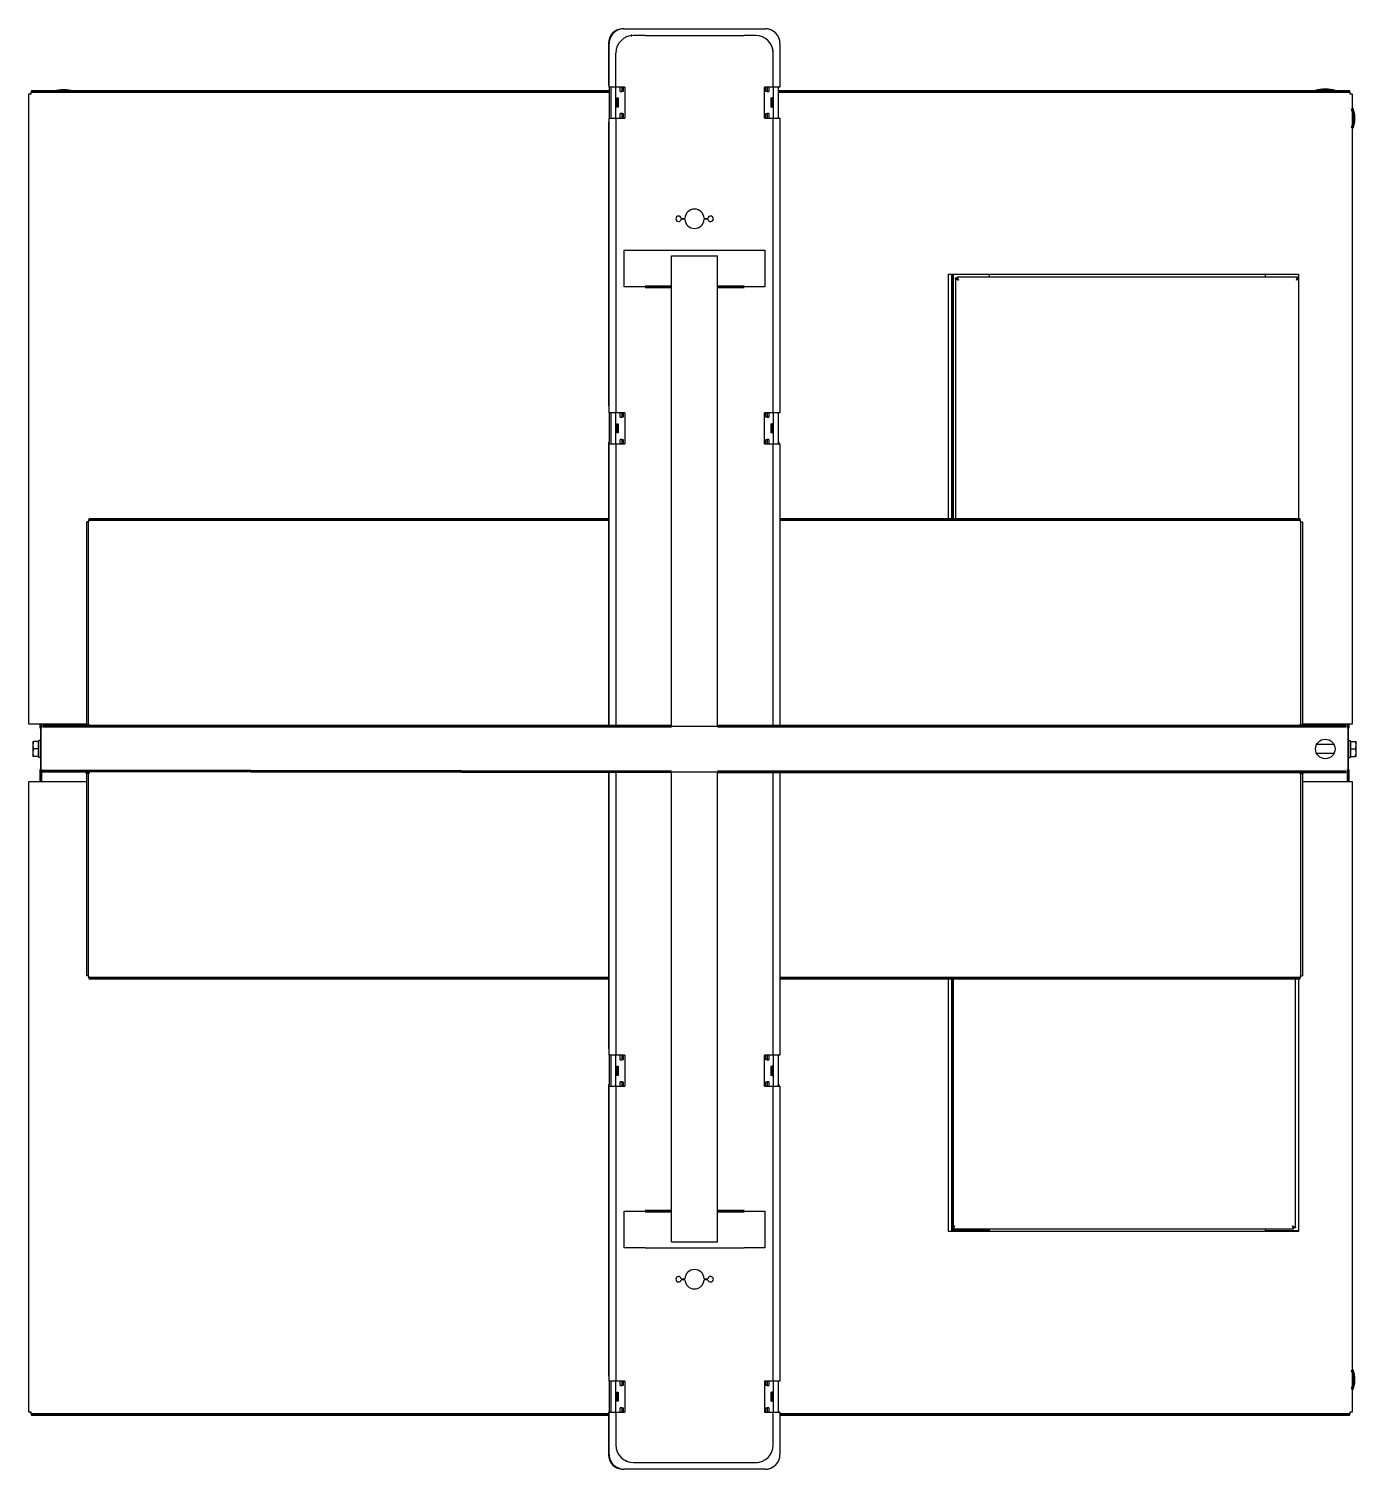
# Model space of a CAD drawing. Header units: millimetres. Extents: x -525 to 1904, y -2323 to 1284.
# Drawn here: x -525 to 633, y -2323 to -1067 of the extents above; entities that cross this region are included whole.
import ezdxf

# ---------------------------------------------------------------- set-up
doc = ezdxf.new("R2010")
doc.units = ezdxf.units.MM
doc.linetypes.add('K5LT_BASIC', pattern=[0])

# ---------------------------------------------------------------- blocks, each defined once
blk = doc.blocks.new('Стол агропак+++')
for p, q in [((-58.2, 1207.6), (-58.9, 1207.6)), ((-58.2, 1207.6), (65.3, 1207.6)), ((-71.6, 1194.9), (-71.6, 1158.1)), ((-70.9, 1156.8), (-70.9, 1194.9)), ((-39.6, 1201.8), (-49.8, 1201.8)), ((-39.6, 1201.8), (46.7, 1201.8)), ((56.9, 1201.8), (46.7, 1201.8)), ((78, 1194.9), (78, 1156.8)), ((-65, 1156.8), (-65, 1186.5)), ((72.1, 1156.8), (72.1, 1186.5)), ((-71.6, 1158.1), (-70.9, 1158.1)), ((-70.9, 1156.8), (-70.5, 1156.8)), ((-70.8, 1156.8), (-70.8, 1129.8)), ((-65.4, 1156.8), (-70.5, 1156.8)), ((-69.3, 1129.8), (-69.3, 1156.8)), ((-65, 1156.8), (-65.4, 1156.8)), ((-65, 1129.8), (-65, 1156.8)), ((-57.4, 1156.8), (-65, 1156.8)), ((-61.2, 1153), (-61.2, 1156.8)), ((-59.7, 1153), (-59.7, 1156.8)), ((-58.7, 1156.8), (-58.7, 1153)), ((-57.4, 1156.8), (-57.4, 1129.8)), ((64.5, 1129.8), (64.5, 1156.8)), ((72.1, 1156.8), (64.5, 1156.8)), ((65.8, 1153), (65.8, 1156.8)), ((66.8, 1156.8), (66.8, 1153)), ((68.3, 1156.8), (68.3, 1153)), ((72.5, 1156.8), (72.1, 1156.8)), ((72.1, 1156.8), (72.1, 1129.8)), ((77.6, 1156.8), (72.5, 1156.8)), ((76.4, 1156.8), (76.4, 1129.8)), ((78, 1156.8), (77.6, 1156.8)), ((-577, 1151), (-575, 1151)), ((-577, 601), (-577, 1151)), ((-575, 1151), (-575, 1153)), ((-64.3, 1139.4), (-64.3, 1147.3)), ((-64.1, 1147.3), (-64.3, 1147.3)), ((-64.1, 1139.4), (-64.1, 1147.3)), ((-64.1, 1147.3), (-63.3, 1147.3)), ((-64.1, 1147.3), (-64.1, 1147.3)), ((-63.3, 1139.4), (-63.3, 1147.3)), ((-63.3, 1147.3), (-63, 1147.3)), ((-63, 1147.3), (-63, 1139.4)), ((-61.2, 1153), (-59.7, 1153)), ((-58.7, 1153), (-59.7, 1153)), ((66.8, 1153), (65.8, 1153)), ((66.8, 1153), (68.3, 1153)), ((70.1, 1147.3), (70.3, 1147.3)), ((70.1, 1147.3), (70.1, 1139.4)), ((70.3, 1147.3), (70.3, 1139.4)), ((70.3, 1147.3), (71.2, 1147.3)), ((71.4, 1147.3), (71.2, 1147.3)), ((71.2, 1147.3), (71.2, 1147.3)), ((71.2, 1147.3), (71.2, 1139.4)), ((71.4, 1147.3), (71.4, 1139.4)), ((575, 1153), (575, 1151)), ((575, 1151), (577, 1151)), ((577, 1151), (577, 601)), ((-64.3, 1139.4), (-64.1, 1139.4)), ((-63.3, 1139.4), (-64.1, 1139.4)), ((-64.1, 1139.4), (-64.1, 1139.4)), ((-63, 1139.4), (-63.3, 1139.4)), ((-59.7, 1133.6), (-61.2, 1133.6)), ((-61.2, 1129.8), (-61.2, 1133.6)), ((-59.7, 1133.6), (-58.7, 1133.6)), ((-59.7, 1129.8), (-59.7, 1133.6)), ((-58.7, 1133.6), (-58.7, 1129.8)), ((65.8, 1129.8), (65.8, 1133.6)), ((65.8, 1133.6), (66.8, 1133.6)), ((68.3, 1133.6), (66.8, 1133.6)), ((66.8, 1133.6), (66.8, 1129.8)), ((68.3, 1133.6), (68.3, 1129.8)), ((70.3, 1139.4), (70.1, 1139.4)), ((71.2, 1139.4), (70.3, 1139.4)), ((71.2, 1139.4), (71.2, 1139.4)), ((71.2, 1139.4), (71.4, 1139.4)), ((-71.6, 1126.3), (-71.6, 878.7)), ((-70.9, 1126.3), (-71.6, 1126.3)), ((-70.9, 1129.8), (-70.5, 1129.8)), ((-70.9, 872.7), (-70.9, 1129.8)), ((-70.5, 1129.8), (-65.4, 1129.8)), ((-65.4, 1129.8), (-65, 1129.8)), ((-65, 1129.8), (-65, 872.7)), ((-65, 1129.8), (-57.4, 1129.8)), ((64.5, 1129.8), (72.1, 1129.8)), ((72.1, 1129.8), (72.5, 1129.8)), ((72.1, 872.7), (72.1, 1129.8)), ((72.5, 1129.8), (77.6, 1129.8)), ((78, 1129.8), (77.6, 1129.8)), ((78, 1129.8), (78, 872.7)), ((-8.1, 1042.3), (-4.9, 1042.3)), ((-4.9, 1041.5), (-8.1, 1041.5)), ((12, 1042.3), (15.1, 1042.3)), ((15.1, 1041.5), (12, 1041.5)), ((-57.8, 982.7), (-57.8, 1014.5)), ((-57.8, 1014.5), (-39.6, 1014.5)), ((-39.6, 1014.5), (46.7, 1014.5)), ((-16.5, 599.5), (-16.5, 1009.5)), ((-16.5, 1009.5), (-14.5, 1009.5)), ((-14.5, 1009.5), (21.5, 1009.5)), ((21.5, 1009.5), (23.5, 1009.5)), ((23.5, 599.5), (23.5, 1009.5)), ((46.7, 1014.5), (64.9, 1014.5)), ((64.9, 1014.5), (64.9, 982.7)), ((225, 993.5), (530, 993.5)), ((225, 779.5), (225, 993.5)), ((260.5, 993.5), (260.5, 991)), ((501.5, 991), (501.5, 993.5)), ((530, 993.5), (530, 779.5)), ((-39.6, 982.7), (-57.8, 982.7)), ((64.9, 982.7), (46.7, 982.7)), ((231, 990.3), (232.5, 990.3)), ((231, 989.5), (231, 990.3)), ((233.5, 988.5), (231, 989.5)), ((231, 989.5), (231, 779.5)), ((231, 989.5), (232.5, 989.5)), ((232.5, 989.5), (232.5, 990.3)), ((233.5, 988.5), (232.5, 989.5)), ((232.6, 991), (233.6, 988.5)), ((232.6, 991), (232.6, 989.5)), ((529.4, 991), (232.6, 991)), ((232.6, 989.5), (233.6, 988.5)), ((233.5, 988.5), (233.5, 988.5)), ((528.4, 988.5), (529.4, 991)), ((528.4, 988.5), (529.4, 989.5)), ((528.4, 988.5), (528.5, 988.5)), ((529.5, 989.5), (528.5, 988.5)), ((530, 989.1), (528.5, 988.5)), ((529.4, 991), (529.4, 989.5)), ((530, 990.3), (529.5, 990.3)), ((529.5, 990.3), (529.5, 989.5)), ((530, 989.5), (529.5, 989.5)), ((-71.6, 878.7), (-70.9, 878.7)), ((-70.9, 872.7), (-70.5, 872.7)), ((-70.8, 872.7), (-70.8, 846.9)), ((-65.4, 872.7), (-70.5, 872.7)), ((-69.3, 845.7), (-69.3, 872.7)), ((-65, 872.7), (-65.4, 872.7)), ((-57.4, 872.7), (-65, 872.7)), ((-65, 845.7), (-65, 872.7)), ((-61.2, 868.8), (-61.2, 872.7)), ((-61.2, 868.8), (-59.7, 868.8)), ((-59.7, 868.8), (-59.7, 872.7)), ((-58.7, 868.8), (-59.7, 868.8)), ((-58.7, 872.7), (-58.7, 868.8)), ((-57.4, 872.7), (-57.4, 845.7)), ((72.1, 872.7), (64.5, 872.7)), ((64.5, 845.7), (64.5, 872.7)), ((65.8, 868.8), (65.8, 872.7)), ((66.8, 868.8), (65.8, 868.8)), ((66.8, 872.7), (66.8, 868.8)), ((66.8, 868.8), (68.3, 868.8)), ((68.3, 872.7), (68.3, 868.8)), ((72.1, 872.7), (72.1, 845.7)), ((72.5, 872.7), (72.1, 872.7)), ((77.6, 872.7), (72.5, 872.7)), ((76.4, 872.7), (76.4, 845.7)), ((78, 872.7), (77.6, 872.7)), ((-64.3, 855.2), (-64.3, 863.1)), ((-64.1, 863.1), (-64.3, 863.1)), ((-64.3, 855.2), (-64.1, 855.2)), ((-64.1, 863.1), (-64.1, 863.1)), ((-64.1, 855.2), (-64.1, 863.1)), ((-64.1, 863.1), (-63.3, 863.1)), ((-64.1, 855.2), (-64.1, 855.2)), ((-63.3, 855.2), (-64.1, 855.2)), ((-63.3, 863.1), (-63, 863.1)), ((-63.3, 855.2), (-63.3, 863.1)), ((-63, 855.2), (-63.3, 855.2)), ((-63, 863.1), (-63, 855.2)), ((70.1, 863.1), (70.1, 855.2)), ((70.1, 863.1), (70.3, 863.1)), ((70.3, 855.2), (70.1, 855.2)), ((70.3, 863.1), (70.3, 855.2)), ((70.3, 863.1), (71.2, 863.1)), ((71.2, 855.2), (70.3, 855.2)), ((71.2, 863.1), (71.2, 863.1)), ((71.2, 863.1), (71.2, 855.2)), ((71.4, 863.1), (71.2, 863.1)), ((71.2, 855.2), (71.2, 855.2)), ((71.2, 855.2), (71.4, 855.2)), ((71.4, 863.1), (71.4, 855.2)), ((-71.6, 846.9), (-71.6, 599.5)), ((-70.8, 846.9), (-71.6, 846.9)), ((-70.9, 845.7), (-70.5, 845.7)), ((-70.9, 599.5), (-70.9, 845.7)), ((-70.5, 845.7), (-65.4, 845.7)), ((-65.4, 845.7), (-65, 845.7)), ((-65, 845.7), (-65, 599.5)), ((-65, 845.7), (-57.4, 845.7)), ((-59.7, 849.5), (-61.2, 849.5)), ((-61.2, 845.7), (-61.2, 849.5)), ((-59.7, 849.5), (-58.7, 849.5)), ((-59.7, 845.7), (-59.7, 849.5)), ((-58.7, 849.5), (-58.7, 845.7)), ((64.5, 845.7), (72.1, 845.7)), ((65.8, 845.7), (65.8, 849.5)), ((65.8, 849.5), (66.8, 849.5)), ((66.8, 849.5), (66.8, 845.7)), ((68.3, 849.5), (66.8, 849.5)), ((68.3, 849.5), (68.3, 845.7)), ((72.1, 599.5), (72.1, 845.7)), ((72.1, 845.7), (72.5, 845.7)), ((72.5, 845.7), (77.6, 845.7)), ((77.2, 846.9), (76.4, 846.9)), ((77.2, 845.7), (77.2, 846.9)), ((78, 845.7), (77.6, 845.7)), ((78, 845.7), (78, 599.5)), ((-524.5, 777.5), (-524.5, 779.5)), ((531.5, 779.5), (531.5, 777.5)), ((-525, 777.5), (-526.5, 777.5)), ((-526.5, 600.8), (-526.5, 777.5)), ((-525, 777.5), (-524.5, 777.5)), ((-525, 600.8), (-525, 777.5)), ((531.5, 777.5), (532, 777.5)), ((532, 777.5), (533.5, 777.5)), ((532, 777.5), (532, 600.8)), ((533.5, 777.5), (533.5, 600.8)), ((-575, 601), (-577, 601)), ((-526.5, 601), (-575, 601)), ((-566.5, 597.5), (-566.5, 561.5)), ((-566.5, 561.5), (-566.5, 597.5)), ((-528.5, 599.5), (-564.5, 599.5)), ((-525, 600.8), (-526.5, 600.8)), ((-16.5, 599.5), (-14.5, 599.5)), ((-14.5, 599.5), (21.5, 599.5)), ((21.5, 599.5), (23.5, 599.5)), ((532, 600.8), (533.5, 600.8)), ((575, 601), (533.5, 601)), ((571.5, 599.5), (535.5, 599.5)), ((573.5, 561.5), (573.5, 597.5)), ((573.5, 597.5), (573.5, 561.5)), ((577, 601), (575, 601)), ((-573.4, 586), (-572.8, 586)), ((-573.4, 586), (-573.4, 582.8)), ((-573.4, 582.8), (-573.4, 576.3)), ((-568.7, 586), (-572.8, 586)), ((-568.7, 579.5), (-572.8, 579.5)), ((-568.1, 586), (-568.7, 586)), ((-568.7, 586), (-568.7, 582.8)), ((-568.7, 582.8), (-568.7, 579.5)), ((-568.7, 579.5), (-568.7, 576.3)), ((-568.1, 572), (-568.1, 587)), ((-566.5, 587), (-568.1, 587)), ((561, 583.5), (546, 583.5)), ((573.5, 587), (575.1, 587)), ((575.1, 587), (575.1, 572)), ((575.1, 586), (575.7, 586)), ((575.7, 582.8), (575.7, 586)), ((575.7, 586), (579.8, 586)), ((575.7, 579.5), (575.7, 582.8)), ((575.7, 579.5), (579.8, 579.5)), ((575.7, 576.3), (575.7, 579.5)), ((579.8, 586), (580.4, 586)), ((580.4, 582.8), (580.4, 586)), ((580.4, 576.3), (580.4, 582.8)), ((-573.4, 576.3), (-573.4, 573)), ((-572.8, 573), (-573.4, 573)), ((-568.7, 573), (-572.8, 573)), ((-568.7, 576.3), (-568.7, 573)), ((-568.1, 573), (-568.7, 573)), ((-566.5, 572), (-568.1, 572)), ((561, 575.5), (546, 575.5)), ((573.5, 572), (575.1, 572)), ((575.1, 573), (575.7, 573)), ((575.7, 573), (575.7, 576.3)), ((575.7, 573), (579.8, 573)), ((580.4, 573), (579.8, 573)), ((580.4, 573), (580.4, 576.3)), ((-564.5, 559.5), (-528.5, 559.5)), ((-526.5, 381.5), (-526.5, 558.2)), ((-525, 558.2), (-526.5, 558.2)), ((-525, 381.5), (-525, 558.2)), ((-71.6, 559.5), (-71.6, 318.3)), ((-70.9, 312.3), (-70.9, 559.5)), ((-65, 559.5), (-65, 312.3)), ((-16.5, 149.5), (-16.5, 559.5)), ((-16.5, 559.5), (-14.5, 559.5)), ((-14.5, 559.5), (21.5, 559.5)), ((21.5, 559.5), (23.5, 559.5)), ((23.5, 149.5), (23.5, 559.5)), ((72.1, 312.3), (72.1, 559.5)), ((78, 559.5), (78, 312.3)), ((532, 558.2), (533.5, 558.2)), ((532, 558.2), (532, 381.5)), ((533.5, 558.2), (533.5, 381.5)), ((535.5, 559.5), (571.5, 559.5)), ((-577, 551), (-575, 551)), ((-577, 1), (-577, 551)), ((-575, 551), (-526.5, 551)), ((533.5, 551), (575, 551)), ((575, 551), (577, 551)), ((577, 551), (577, 1)), ((-525, 381.5), (-526.5, 381.5)), ((-524.5, 381.5), (-525, 381.5)), ((-524.5, 379.5), (-524.5, 381.5)), ((225, 158.5), (225, 379.5)), ((527.5, 162.5), (527.5, 379.5)), ((530, 379.5), (530, 158.5)), ((531.5, 381.5), (531.5, 379.5)), ((532, 381.5), (531.5, 381.5)), ((532, 381.5), (533.5, 381.5)), ((-71.6, 318.3), (-70.9, 318.3)), ((-70.9, 312.3), (-70.5, 312.3)), ((-70.8, 312.3), (-70.8, 286.5)), ((-65.4, 312.3), (-70.5, 312.3)), ((-69.3, 285.3), (-69.3, 312.3)), ((-65, 312.3), (-65.4, 312.3)), ((-65, 285.3), (-65, 312.3)), ((-57.4, 312.3), (-65, 312.3)), ((-64.1, 302.7), (-64.3, 302.7)), ((-64.3, 294.8), (-64.3, 302.7)), ((-64.1, 302.7), (-63.3, 302.7)), ((-64.1, 294.8), (-64.1, 302.7)), ((-64.1, 302.7), (-64.1, 302.7)), ((-63.3, 302.7), (-63, 302.7)), ((-63.3, 294.8), (-63.3, 302.7)), ((-63, 302.7), (-63, 294.8)), ((-61.2, 308.5), (-61.2, 312.3)), ((-61.2, 308.5), (-59.7, 308.5)), ((-59.7, 308.5), (-59.7, 312.3)), ((-58.7, 308.5), (-59.7, 308.5)), ((-58.7, 312.3), (-58.7, 308.5)), ((-57.4, 312.3), (-57.4, 285.3)), ((64.5, 285.3), (64.5, 312.3)), ((72.1, 312.3), (64.5, 312.3)), ((65.8, 308.5), (65.8, 312.3)), ((66.8, 308.5), (65.8, 308.5)), ((66.8, 312.3), (66.8, 308.5)), ((66.8, 308.5), (68.3, 308.5)), ((68.3, 312.3), (68.3, 308.5)), ((70.1, 302.7), (70.1, 294.8)), ((70.1, 302.7), (70.3, 302.7)), ((70.3, 302.7), (71.2, 302.7)), ((70.3, 302.7), (70.3, 294.8)), ((71.2, 302.7), (71.2, 294.8)), ((71.2, 302.7), (71.2, 302.7)), ((71.4, 302.7), (71.2, 302.7)), ((71.4, 302.7), (71.4, 294.8)), ((72.5, 312.3), (72.1, 312.3)), ((72.1, 312.3), (72.1, 285.3)), ((77.6, 312.3), (72.5, 312.3)), ((76.4, 312.3), (76.4, 285.3)), ((78, 312.3), (77.6, 312.3)), ((-64.3, 294.8), (-64.1, 294.8)), ((-63.3, 294.8), (-64.1, 294.8)), ((-64.1, 294.8), (-64.1, 294.8)), ((-63, 294.8), (-63.3, 294.8)), ((-59.7, 289.1), (-61.2, 289.1)), ((-61.2, 285.3), (-61.2, 289.1)), ((-59.7, 285.3), (-59.7, 289.1)), ((-59.7, 289.1), (-58.7, 289.1)), ((-58.7, 289.1), (-58.7, 285.3)), ((65.8, 285.3), (65.8, 289.1)), ((65.8, 289.1), (66.8, 289.1)), ((68.3, 289.1), (66.8, 289.1)), ((66.8, 289.1), (66.8, 285.3)), ((68.3, 289.1), (68.3, 285.3)), ((70.3, 294.8), (70.1, 294.8)), ((71.2, 294.8), (70.3, 294.8)), ((71.2, 294.8), (71.4, 294.8)), ((71.2, 294.8), (71.2, 294.8)), ((-71.6, 286.5), (-71.6, 32.5)), ((-70.8, 286.5), (-71.6, 286.5)), ((-70.9, 28.1), (-70.9, 285.3)), ((-70.9, 285.3), (-70.5, 285.3)), ((-70.5, 285.3), (-65.4, 285.3)), ((-65.4, 285.3), (-65, 285.3)), ((-65, 285.3), (-65, 28.1)), ((-65, 285.3), (-57.4, 285.3)), ((64.5, 285.3), (72.1, 285.3)), ((72.1, 285.3), (72.5, 285.3)), ((72.1, 28.1), (72.1, 285.3)), ((72.5, 285.3), (77.6, 285.3)), ((77.2, 286.5), (76.4, 286.5)), ((77.2, 285.3), (77.2, 286.5)), ((78, 285.3), (77.6, 285.3)), ((78, 285.3), (78, 28.1)), ((-57.8, 176.3), (-39.6, 176.3)), ((-57.8, 144.5), (-57.8, 176.3)), ((46.7, 176.3), (64.9, 176.3)), ((64.9, 176.3), (64.9, 144.5)), ((228.5, 162.9), (230, 163.5)), ((229, 162.5), (230, 163.5)), ((230.1, 163.5), (229.1, 162.5)), ((230.1, 163.5), (229.1, 161)), ((230, 163.6), (230, 163.5)), ((525.9, 161), (524.9, 163.5)), ((525.9, 162.5), (524.9, 163.5)), ((525, 163.5), (525, 163.6)), ((525, 163.5), (527.5, 162.5)), ((525, 163.5), (526, 162.5)), ((530, 158.5), (225, 158.5)), ((228.5, 162.5), (229, 162.5)), ((228.5, 161.8), (229, 161.8)), ((233, 159.5), (228.5, 159.5)), ((229, 161.8), (229, 162.5)), ((229.1, 161), (229.1, 162.5)), ((229.1, 161), (525.9, 161)), ((259, 159.5), (233, 159.5)), ((260.5, 159.5), (259, 159.5)), ((260.5, 161), (260.5, 159.5)), ((501.5, 159.5), (501.5, 161)), ((501.5, 159.5), (503, 159.5)), ((503, 159.5), (529, 159.5)), ((525.9, 161), (525.9, 162.5)), ((527.5, 162.5), (526, 162.5)), ((526, 162.5), (526, 161.8)), ((527.5, 161.8), (526, 161.8)), ((527.5, 162.5), (527.5, 161.8)), ((529, 159.5), (530, 159.5)), ((-39.6, 144.5), (-57.8, 144.5)), ((-39.6, 144.5), (46.7, 144.5)), ((-16.5, 149.5), (-14.5, 149.5)), ((-14.5, 149.5), (21.5, 149.5)), ((21.5, 149.5), (23.5, 149.5)), ((64.9, 144.5), (46.7, 144.5)), ((-8.1, 117.4), (-4.9, 117.4)), ((-4.9, 116.6), (-8.1, 116.6)), ((12, 117.4), (15.1, 117.4)), ((15.1, 116.6), (12, 116.6)), ((-71.6, 32.5), (-70.9, 32.5)), ((-70.9, 28.1), (-70.5, 28.1)), ((-70.8, 28.1), (-70.8, 1.1)), ((-65.4, 28.1), (-70.5, 28.1)), ((-69.3, 1.1), (-69.3, 28.1)), ((-65, 28.1), (-65.4, 28.1)), ((-65, 1.1), (-65, 28.1)), ((-57.4, 28.1), (-65, 28.1)), ((-61.2, 24.3), (-61.2, 28.1)), ((-59.7, 24.3), (-59.7, 28.1)), ((-58.7, 28.1), (-58.7, 24.3)), ((-57.4, 28.1), (-57.4, 1.1)), ((64.5, 28.1), (64.5, 1.1)), ((72.1, 28.1), (64.5, 28.1)), ((65.8, 24.3), (65.8, 28.1)), ((66.8, 28.1), (66.8, 24.3)), ((68.3, 28.1), (68.3, 24.3)), ((72.1, 28.1), (72.1, 1.1)), ((72.5, 28.1), (72.1, 28.1)), ((77.6, 28.1), (72.5, 28.1)), ((76.4, 28.1), (76.4, 1.1)), ((78, 28.1), (77.6, 28.1)), ((-64.1, 18.6), (-64.3, 18.6)), ((-64.3, 10.6), (-64.3, 18.6)), ((-64.1, 10.6), (-64.1, 18.6)), ((-64.1, 18.6), (-64.1, 18.6)), ((-64.1, 18.6), (-63.3, 18.6)), ((-63.3, 18.6), (-63, 18.6)), ((-63.3, 10.6), (-63.3, 18.6)), ((-63, 18.6), (-63, 10.6)), ((-61.2, 24.3), (-59.7, 24.3)), ((-58.7, 24.3), (-59.7, 24.3)), ((66.8, 24.3), (65.8, 24.3)), ((66.8, 24.3), (68.3, 24.3)), ((70.1, 18.6), (70.3, 18.6)), ((70.1, 18.6), (70.1, 10.6)), ((70.3, 18.6), (71.2, 18.6)), ((70.3, 18.6), (70.3, 10.6)), ((71.2, 18.6), (71.2, 18.6)), ((71.2, 18.6), (71.2, 10.6)), ((71.4, 18.6), (71.2, 18.6)), ((71.4, 18.6), (71.4, 10.6)), ((-575, 1), (-577, 1)), ((-575, -1), (-575, 1)), ((-71.6, 0.8), (-71.6, -36)), ((-70.9, 0.8), (-71.6, 0.8)), ((-70.9, 1.1), (-70.5, 1.1)), ((-70.9, -36), (-70.9, 1.1)), ((-70.5, 1.1), (-65.4, 1.1)), ((-65.4, 1.1), (-65, 1.1)), ((-65, 1.1), (-57.4, 1.1)), ((-65, 1.1), (-65, -27.6)), ((-64.3, 10.6), (-64.1, 10.6)), ((-64.1, 10.6), (-64.1, 10.6)), ((-63.3, 10.6), (-64.1, 10.6)), ((-63, 10.6), (-63.3, 10.6)), ((-59.7, 4.9), (-61.2, 4.9)), ((-61.2, 1.1), (-61.2, 4.9)), ((-59.7, 4.9), (-58.7, 4.9)), ((-59.7, 1.1), (-59.7, 4.9)), ((-58.7, 4.9), (-58.7, 1.1)), ((64.5, 1.1), (72.1, 1.1)), ((65.8, 1.1), (65.8, 4.9)), ((65.8, 4.9), (66.8, 4.9)), ((66.8, 4.9), (66.8, 1.1)), ((68.3, 4.9), (66.8, 4.9)), ((68.3, 4.9), (68.3, 1.1)), ((70.3, 10.6), (70.1, 10.6)), ((71.2, 10.6), (70.3, 10.6)), ((71.2, 10.6), (71.2, 10.6)), ((71.2, 10.6), (71.4, 10.6)), ((72.1, -27.6), (72.1, 1.1)), ((72.1, 1.1), (72.5, 1.1)), ((72.5, 1.1), (77.6, 1.1)), ((78, 1.1), (77.6, 1.1)), ((78, 1.1), (78, -36)), ((577, 1), (575, 1)), ((575, 1), (575, -1)), ((69.6, -36), (69.5, -36.1)), ((70, -35.3), (70.1, -35.2)), ((70.9, -33.6), (70.9, -33.6)), ((71.3, -32.6), (71.3, -32.6)), ((71.3, -32.6), (71.3, -32.7)), ((-61.6, -48.2), (-61.7, -48.2)), ((-58.9, -48.7), (-58.2, -48.7)), ((65.3, -48.7), (-58.2, -48.7)), ((-55.7, -41.6), (-56.7, -41.1)), ((-49.8, -42.8), (-39.6, -42.8)), ((-39.6, -42.8), (46.7, -42.8)), ((46.7, -42.8), (56.9, -42.8)), ((62.7, -41.7), (62.8, -41.6)), ((65.3, -40.3), (65.3, -40.3))]:
    blk.add_line(p, q)
at = {"linetype": 'K5LT_BASIC', "lineweight": 60}
for p, q in [((-51.5, 1201.7), (-51.7, 1201.7)), ((-50.8, 1201.7), (-51, 1201.7)), ((-575, 1153), (-70.8, 1153)), ((76.4, 1153), (575, 1153)), ((228.5, 779.5), (228.5, 993.5)), ((-39.6, 982.7), (-16.5, 982.7)), ((23.5, 982.7), (46.7, 982.7)), ((-524.5, 779.5), (-71.6, 779.5)), ((78, 779.5), (531.5, 779.5)), ((-566.5, 601), (-566.5, 597.5)), ((-16.5, 599.5), (-564.5, 599.5)), ((-526.5, 599.5), (-526.5, 600.8)), ((-525, 599.5), (-525, 600.8)), ((571.5, 599.5), (23.5, 599.5)), ((532, 600.8), (532, 599.5)), ((533.5, 600.8), (533.5, 599.5)), ((573.5, 601), (573.5, 597.5)), ((-566.5, 561.5), (-566.5, 551)), ((-16.5, 559.5), (-566.1, 560.3)), ((-526.5, 558.2), (-526.5, 559.5)), ((-525, 558.2), (-525, 559.5)), ((571.5, 559.5), (23.5, 559.5)), ((532, 559.5), (532, 558.2)), ((533.5, 559.5), (533.5, 558.2)), ((573.5, 561.5), (573.5, 551)), ((-71.6, 379.5), (-524.5, 379.5)), ((531.5, 379.5), (78, 379.5)), ((228.5, 158.5), (228.5, 379.5)), ((-39.6, 176.3), (-16.5, 176.3)), ((23.5, 176.3), (46.7, 176.3)), ((-71.6, -1), (-575, -1)), ((575, -1), (78, -1))]:
    blk.add_line(p, q, dxfattribs=at)
blk.add_circle((553.5, 579.5), 8.5)
for centre, radius, start, end in [((-58.9, 1194.9), 12.7, 90, 180), ((-58.2, 1194.9), 12.7, 104.3013, 165.6987), ((-58.2, 1194.9), 12.7, 90, 104.3013), ((65.3, 1194.9), 12.7, 75.6987, 90), ((65.3, 1194.9), 12.7, 14.3013, 75.6987), ((-58.2, 1194.9), 12.7, 165.6987, 180), ((-49.8, 1186.5), 15.2, 90, 180), ((56.9, 1186.5), 15.2, 0, 90), ((65.3, 1194.9), 12.7, 0, 14.3013), ((-546.5, 1129.5), 25, 70.0516, 109.9484), ((-10.4, 1041.9), 2.41, 9.696, 350.304), ((3.5, 1041.9), 8.45, 2.7582, 177.2418), ((17.5, 1041.9), 2.41, 189.696, 170.304), ((3.5, 1041.9), 8.45, 182.7582, 357.2418), ((233.6, 988.5), 0.0354, 225, 45), ((528.4, 988.5), 0.0354, 135, 315), ((-564.5, 597.5), 2, 90, 180), ((-564.5, 597.5), 2, 90, 180), ((571.5, 597.5), 2, 0, 90), ((571.5, 597.5), 2, 0, 90), ((-564.5, 561.5), 2, 180, 270), ((-564.5, 561.5), 2, 180, 270), ((571.5, 561.5), 2, 270, 0), ((571.5, 561.5), 2, 270, 0), ((230.1, 163.5), 0.0354, 315, 135), ((524.9, 163.5), 0.0354, 45, 225), ((-10.4, 117), 2.41, 9.696, 350.304), ((3.5, 117), 8.45, 2.7582, 177.2418), ((3.5, 117), 8.45, 182.7582, 357.2418), ((17.5, 117), 2.41, 189.696, 170.304), ((-58.9, -36), 12.7, 180, 270), ((-58.2, -36), 12.7, 180, 194.3013), ((-49.8, -27.6), 15.2, 180, 270), ((56.9, -27.6), 15.2, 270, 0), ((65.3, -36), 12.7, 345.6987, 0), ((-58.2, -36), 12.7, 194.3013, 255.6987), ((-58.2, -36), 12.7, 255.6987, 270), ((65.3, -36), 12.7, 270, 284.3013), ((65.3, -36), 12.7, 284.3013, 345.6987)]:
    blk.add_arc(centre, radius, start, end)
for centre, start, end in [((553.5, 1129.5), 70.0516, 109.9484), ((553.5, 1129.5), 0, 19.9484), ((553.5, 1129.5), 340.0516, 0), ((553.5, 29.5), 0, 19.9484), ((553.5, 29.5), 340.0516, 0)]:
    blk.add_arc(centre, 25, start, end, dxfattribs=at)
for points, knots in [([(-61.7, 1207.1), (-62.2, 1207), (-62.7, 1206.8), (-63.6, 1206.4), (-64.1, 1206.2), (-65, 1205.7), (-65.4, 1205.4), (-66.2, 1204.8), (-66.6, 1204.5), (-67.3, 1203.8), (-67.6, 1203.4), (-68.2, 1202.7), (-68.5, 1202.3), (-69.1, 1201.4), (-69.3, 1201), (-69.8, 1200.1), (-70, 1199.7), (-70.2, 1198.9), (-70.3, 1198.7), (-70.4, 1198.4)], [0, 0, 0, 0, 10.001008, 10.001008, 19.794522, 19.794522, 29.311797, 29.311797, 38.778149, 38.778149, 48.113598, 48.113598, 57.514429, 57.514429, 67.004675, 67.004675, 76.603137, 76.603137, 82, 82, 82, 82]), ([(77.5, 1198.4), (77.3, 1198.9), (77.2, 1199.4), (76.8, 1200.3), (76.5, 1200.8), (76, 1201.7), (75.7, 1202.1), (75.1, 1202.9), (74.8, 1203.3), (74.1, 1204), (73.8, 1204.4), (73, 1205), (72.6, 1205.3), (71.8, 1205.8), (71.4, 1206.1), (70.5, 1206.5), (70, 1206.7), (69.3, 1207), (69, 1207.1), (68.7, 1207.1)], [0, 0, 0, 0, 10.001008, 10.001008, 19.794522, 19.794522, 29.311797, 29.311797, 38.778149, 38.778149, 48.113598, 48.113598, 57.514429, 57.514429, 67.004675, 67.004675, 76.603137, 76.603137, 82, 82, 82, 82]), ([(63.6, 1200.2), (63.6, 1200.2), (63.6, 1200.2), (63.6, 1200.2), (63.6, 1200.2), (63.6, 1200.2), (63.6, 1200.2), (63.6, 1200.2), (63.7, 1200.2), (63.7, 1200.2), (63.7, 1200.2), (63.7, 1200.2), (63.7, 1200.2), (63.7, 1200.1), (63.7, 1200.1), (63.8, 1200.1), (63.8, 1200.1), (63.8, 1200.1), (63.8, 1200.1), (63.8, 1200.1), (63.8, 1200.1), (63.8, 1200.1), (63.8, 1200.1), (63.9, 1200.1), (63.9, 1200.1), (63.9, 1200.1)], [15.104727, 15.104727, 15.104727, 15.104727, 15.317128, 15.317128, 15.838969, 15.838969, 16.360809, 16.360809, 16.88265, 16.88265, 17.40449, 17.40449, 17.926331, 17.926331, 18.41804, 18.41804, 18.90975, 18.90975, 19.401459, 19.401459, 19.893169, 19.893169, 20.384878, 20.384878, 20.985547, 20.985547, 20.985547, 20.985547]), ([(72.1, 1186.5), (72.1, 1186.9), (72.1, 1187.2), (72.1, 1187.9), (72, 1188.3), (71.9, 1189), (71.9, 1189.3), (71.7, 1190), (71.6, 1190.3), (71.5, 1191), (71.4, 1191.3), (71.3, 1191.6)], [0, 0, 0, 0, 6.6, 6.6, 13.2, 13.2, 19.8, 19.8, 26.4, 26.4, 32.999981, 32.999981, 32.999981, 32.999981]), ([(-572.8, 586), (-572.9, 585.7), (-573.1, 585.2), (-573.2, 584.5), (-573.3, 584), (-573.4, 583.6), (-573.4, 583.2), (-573.4, 582.9), (-573.4, 582.8)], [0, 0, 0, 0, 2.202273, 4.453464, 5.590861, 6.729035, 7.867647, 9, 9, 9, 9]), ([(-573.4, 582.8), (-573.4, 582.5), (-573.4, 582.2), (-573.3, 581.6), (-573.2, 581), (-573.1, 580.2), (-572.9, 579.7), (-572.8, 579.5)], [0, 0, 0, 0, 1.618857, 2.682247, 4.226167, 6.175998, 8, 8, 8, 8]), ([(-572.8, 579.5), (-572.9, 579.2), (-573.1, 578.7), (-573.2, 578), (-573.3, 577.5), (-573.4, 577.1), (-573.4, 576.7), (-573.4, 576.4), (-573.4, 576.3)], [0, 0, 0, 0, 2.202273, 4.453464, 5.590861, 6.729035, 7.867647, 9, 9, 9, 9]), ([(580.4, 582.8), (580.4, 583), (580.4, 583.3), (580.3, 583.9), (580.2, 584.5), (580.1, 585.3), (579.9, 585.8), (579.8, 586)], [0, 0, 0, 0, 1.618857, 2.682247, 4.226167, 6.175998, 8, 8, 8, 8]), ([(579.8, 579.5), (579.9, 579.8), (580.1, 580.3), (580.2, 581), (580.3, 581.5), (580.4, 581.9), (580.4, 582.3), (580.4, 582.6), (580.4, 582.8)], [0, 0, 0, 0, 2.202273, 4.453464, 5.590861, 6.729035, 7.867647, 9, 9, 9, 9]), ([(580.4, 576.3), (580.4, 576.5), (580.4, 576.8), (580.3, 577.4), (580.2, 578), (580.1, 578.8), (579.9, 579.3), (579.8, 579.5)], [0, 0, 0, 0, 1.618857, 2.682247, 4.226167, 6.175998, 8, 8, 8, 8]), ([(-573.4, 576.3), (-573.4, 576), (-573.4, 575.7), (-573.3, 575.1), (-573.2, 574.5), (-573.1, 573.7), (-572.9, 573.2), (-572.8, 573)], [0, 0, 0, 0, 1.618857, 2.682247, 4.226167, 6.175998, 8, 8, 8, 8]), ([(579.8, 573), (579.9, 573.3), (580.1, 573.8), (580.2, 574.5), (580.3, 575), (580.4, 575.4), (580.4, 575.8), (580.4, 576.1), (580.4, 576.3)], [0, 0, 0, 0, 2.202273, 4.453464, 5.590861, 6.729035, 7.867647, 9, 9, 9, 9]), ([(-65, -27.6), (-65, -27.9), (-65, -28.3), (-65, -29), (-64.9, -29.3), (-64.8, -30), (-64.8, -30.4), (-64.6, -31), (-64.6, -31.4), (-64.4, -32), (-64.3, -32.3), (-64.2, -32.6)], [0, 0, 0, 0, 6.6, 6.6, 13.2, 13.2, 19.8, 19.8, 26.4, 26.4, 32.999981, 32.999981, 32.999981, 32.999981]), ([(-64.5, -47), (-64.5, -47), (-64.5, -47), (-64.5, -47), (-64.5, -47), (-64.5, -47), (-64.5, -47), (-64.5, -47), (-64.6, -46.9), (-64.6, -46.9), (-64.6, -46.9), (-64.7, -46.9), (-64.7, -46.9), (-64.8, -46.8), (-64.8, -46.8), (-65, -46.7), (-65, -46.7), (-65.3, -46.5), (-65.5, -46.4), (-66, -46), (-66.3, -45.7), (-67, -45.1), (-67.3, -44.8), (-68, -44.1), (-68.3, -43.7), (-68.9, -42.9), (-69.1, -42.4), (-69.6, -41.6), (-69.8, -41.1), (-70.1, -40.3), (-70.3, -39.8), (-70.4, -39.4)], [0.082581, 0.082581, 0.082581, 0.082581, 0.161788, 0.161788, 0.323577, 0.323577, 0.633481, 0.633481, 0.943385, 0.943385, 1.253288, 1.253288, 2.279684, 2.279684, 3.338794, 3.338794, 5.457013, 5.457013, 9.693452, 9.693452, 18.16633, 18.16633, 28.321349, 28.321349, 38.471547, 38.471547, 48.753361, 48.753361, 59.098207, 59.098207, 68, 68, 68, 68]), ([(-61.7, -48.2), (-62.2, -48), (-62.7, -47.9), (-63.6, -47.5), (-64.1, -47.2), (-65, -46.7), (-65.4, -46.4), (-66.2, -45.8), (-66.6, -45.5), (-67.3, -44.8), (-67.6, -44.5), (-68.2, -43.7), (-68.5, -43.3), (-69.1, -42.5), (-69.3, -42.1), (-69.8, -41.2), (-70, -40.7), (-70.2, -40), (-70.3, -39.7), (-70.4, -39.4)], [0, 0, 0, 0, 10.001008, 10.001008, 19.794522, 19.794522, 29.311797, 29.311797, 38.778149, 38.778149, 48.113598, 48.113598, 57.514429, 57.514429, 67.004675, 67.004675, 76.603137, 76.603137, 82, 82, 82, 82]), ([(-69.1, -42.4), (-69.1, -42.4), (-69.1, -42.4), (-69.1, -42.4), (-69.1, -42.4), (-69.1, -42.4), (-69.2, -42.4), (-69.2, -42.3), (-69.2, -42.3), (-69.2, -42.3), (-69.2, -42.3), (-69.2, -42.3), (-69.2, -42.3), (-69.2, -42.2), (-69.3, -42.2), (-69.3, -42.1), (-69.3, -42), (-69.4, -41.9), (-69.5, -41.8), (-69.6, -41.5), (-69.7, -41.4), (-69.9, -41), (-69.9, -40.8), (-70.1, -40.4), (-70.2, -40.2), (-70.3, -39.8), (-70.3, -39.6), (-70.4, -39.4)], [0.092036, 0.092036, 0.092036, 0.092036, 0.094365, 0.094365, 0.18873, 0.18873, 0.377459, 0.377459, 0.745894, 0.745894, 1.114328, 1.114328, 1.482762, 1.482762, 2.721599, 2.721599, 3.974039, 3.974039, 6.47892, 6.47892, 11.488681, 11.488681, 16.888681, 16.888681, 22.288681, 22.288681, 27, 27, 27, 27]), ([(-64.6, -46.9), (-64.6, -46.9), (-64.6, -46.9), (-64.6, -46.9), (-64.6, -46.9), (-64.6, -46.9), (-64.5, -47), (-64.5, -47), (-64.5, -47), (-64.5, -47), (-64.5, -47), (-64.4, -47), (-64.4, -47.1), (-64.3, -47.1), (-64.2, -47.1), (-64.1, -47.2), (-64, -47.2), (-63.8, -47.4), (-63.6, -47.5), (-63.2, -47.6), (-63, -47.7), (-62.6, -47.9), (-62.4, -48), (-62, -48.1), (-61.8, -48.1), (-61.7, -48.2)], [0.096859, 0.096859, 0.096859, 0.096859, 0.18873, 0.18873, 0.377459, 0.377459, 0.745894, 0.745894, 1.114328, 1.114328, 1.482762, 1.482762, 2.721599, 2.721599, 3.974039, 3.974039, 6.478919, 6.478919, 11.48868, 11.48868, 16.88868, 16.88868, 22.28868, 22.28868, 27, 27, 27, 27]), ([(57.9, -42.8), (57.9, -42.8), (58, -42.8), (58.1, -42.8), (58.1, -42.8), (58.1, -42.8), (58.1, -42.8), (58.2, -42.8), (58.2, -42.8), (58.2, -42.8), (58.3, -42.8), (58.3, -42.8), (58.3, -42.8), (58.3, -42.8), (58.3, -42.8), (58.4, -42.8), (58.4, -42.8), (58.4, -42.7), (58.4, -42.7), (58.4, -42.7), (58.5, -42.7), (58.5, -42.7), (58.5, -42.7), (58.5, -42.7), (58.5, -42.7), (58.5, -42.7), (58.6, -42.7), (58.6, -42.7), (58.6, -42.7), (58.6, -42.7), (58.6, -42.7), (58.6, -42.7), (58.6, -42.7), (58.6, -42.7), (58.7, -42.7), (58.7, -42.7), (58.7, -42.7), (58.7, -42.7), (58.7, -42.7), (58.8, -42.7), (58.8, -42.7), (58.8, -42.7)], [0, 0, 0, 0, 25, 25, 27.808105, 27.808105, 40.396776, 40.396776, 48.775889, 48.775889, 55.471638, 55.471638, 61.324997, 61.324997, 66.338182, 66.338182, 71.347735, 71.347735, 76.353692, 76.353692, 81.356092, 81.356092, 86.354972, 86.354972, 91.35037, 91.35037, 96.345768, 96.345768, 97.173984, 97.173984, 102.997599, 102.997599, 103.82388, 103.82388, 110.473776, 110.473776, 112.127672, 112.127672, 120.431464, 120.431464, 125, 125, 125, 125]), ([(66.2, -39.6), (66.2, -39.6), (66.2, -39.6), (66.2, -39.6), (66.2, -39.6), (66.3, -39.6), (66.3, -39.6), (66.3, -39.6), (66.3, -39.6), (66.3, -39.5), (66.4, -39.5), (66.4, -39.5)], [6.756045, 6.756045, 6.756045, 6.756045, 9.6, 9.6, 19.2, 19.2, 28.8, 28.8, 38.4, 38.4, 48, 48, 48, 48]), ([(68.8, -48.2), (69.3, -48), (69.7, -47.9), (70.7, -47.5), (71.2, -47.2), (72, -46.7), (72.5, -46.4), (73.3, -45.8), (73.6, -45.5), (74.4, -44.8), (74.7, -44.5), (75.3, -43.7), (75.6, -43.3), (76.2, -42.5), (76.4, -42.1), (76.9, -41.2), (77.1, -40.7), (77.3, -40), (77.4, -39.7), (77.5, -39.4)], [0, 0, 0, 0, 10.001008, 10.001008, 19.794522, 19.794522, 29.311798, 29.311798, 38.77815, 38.77815, 48.113599, 48.113599, 57.51443, 57.51443, 67.004677, 67.004677, 76.603139, 76.603139, 82, 82, 82, 82])]:
    blk.add_open_spline(points, degree=3, knots=knots)

msp = doc.modelspace()

# ---------------------------------------------------------------- block references
msp.add_blockref('Стол агропак+++', (52.3, -2274.3))

doc.saveas('drawing.dxf')
